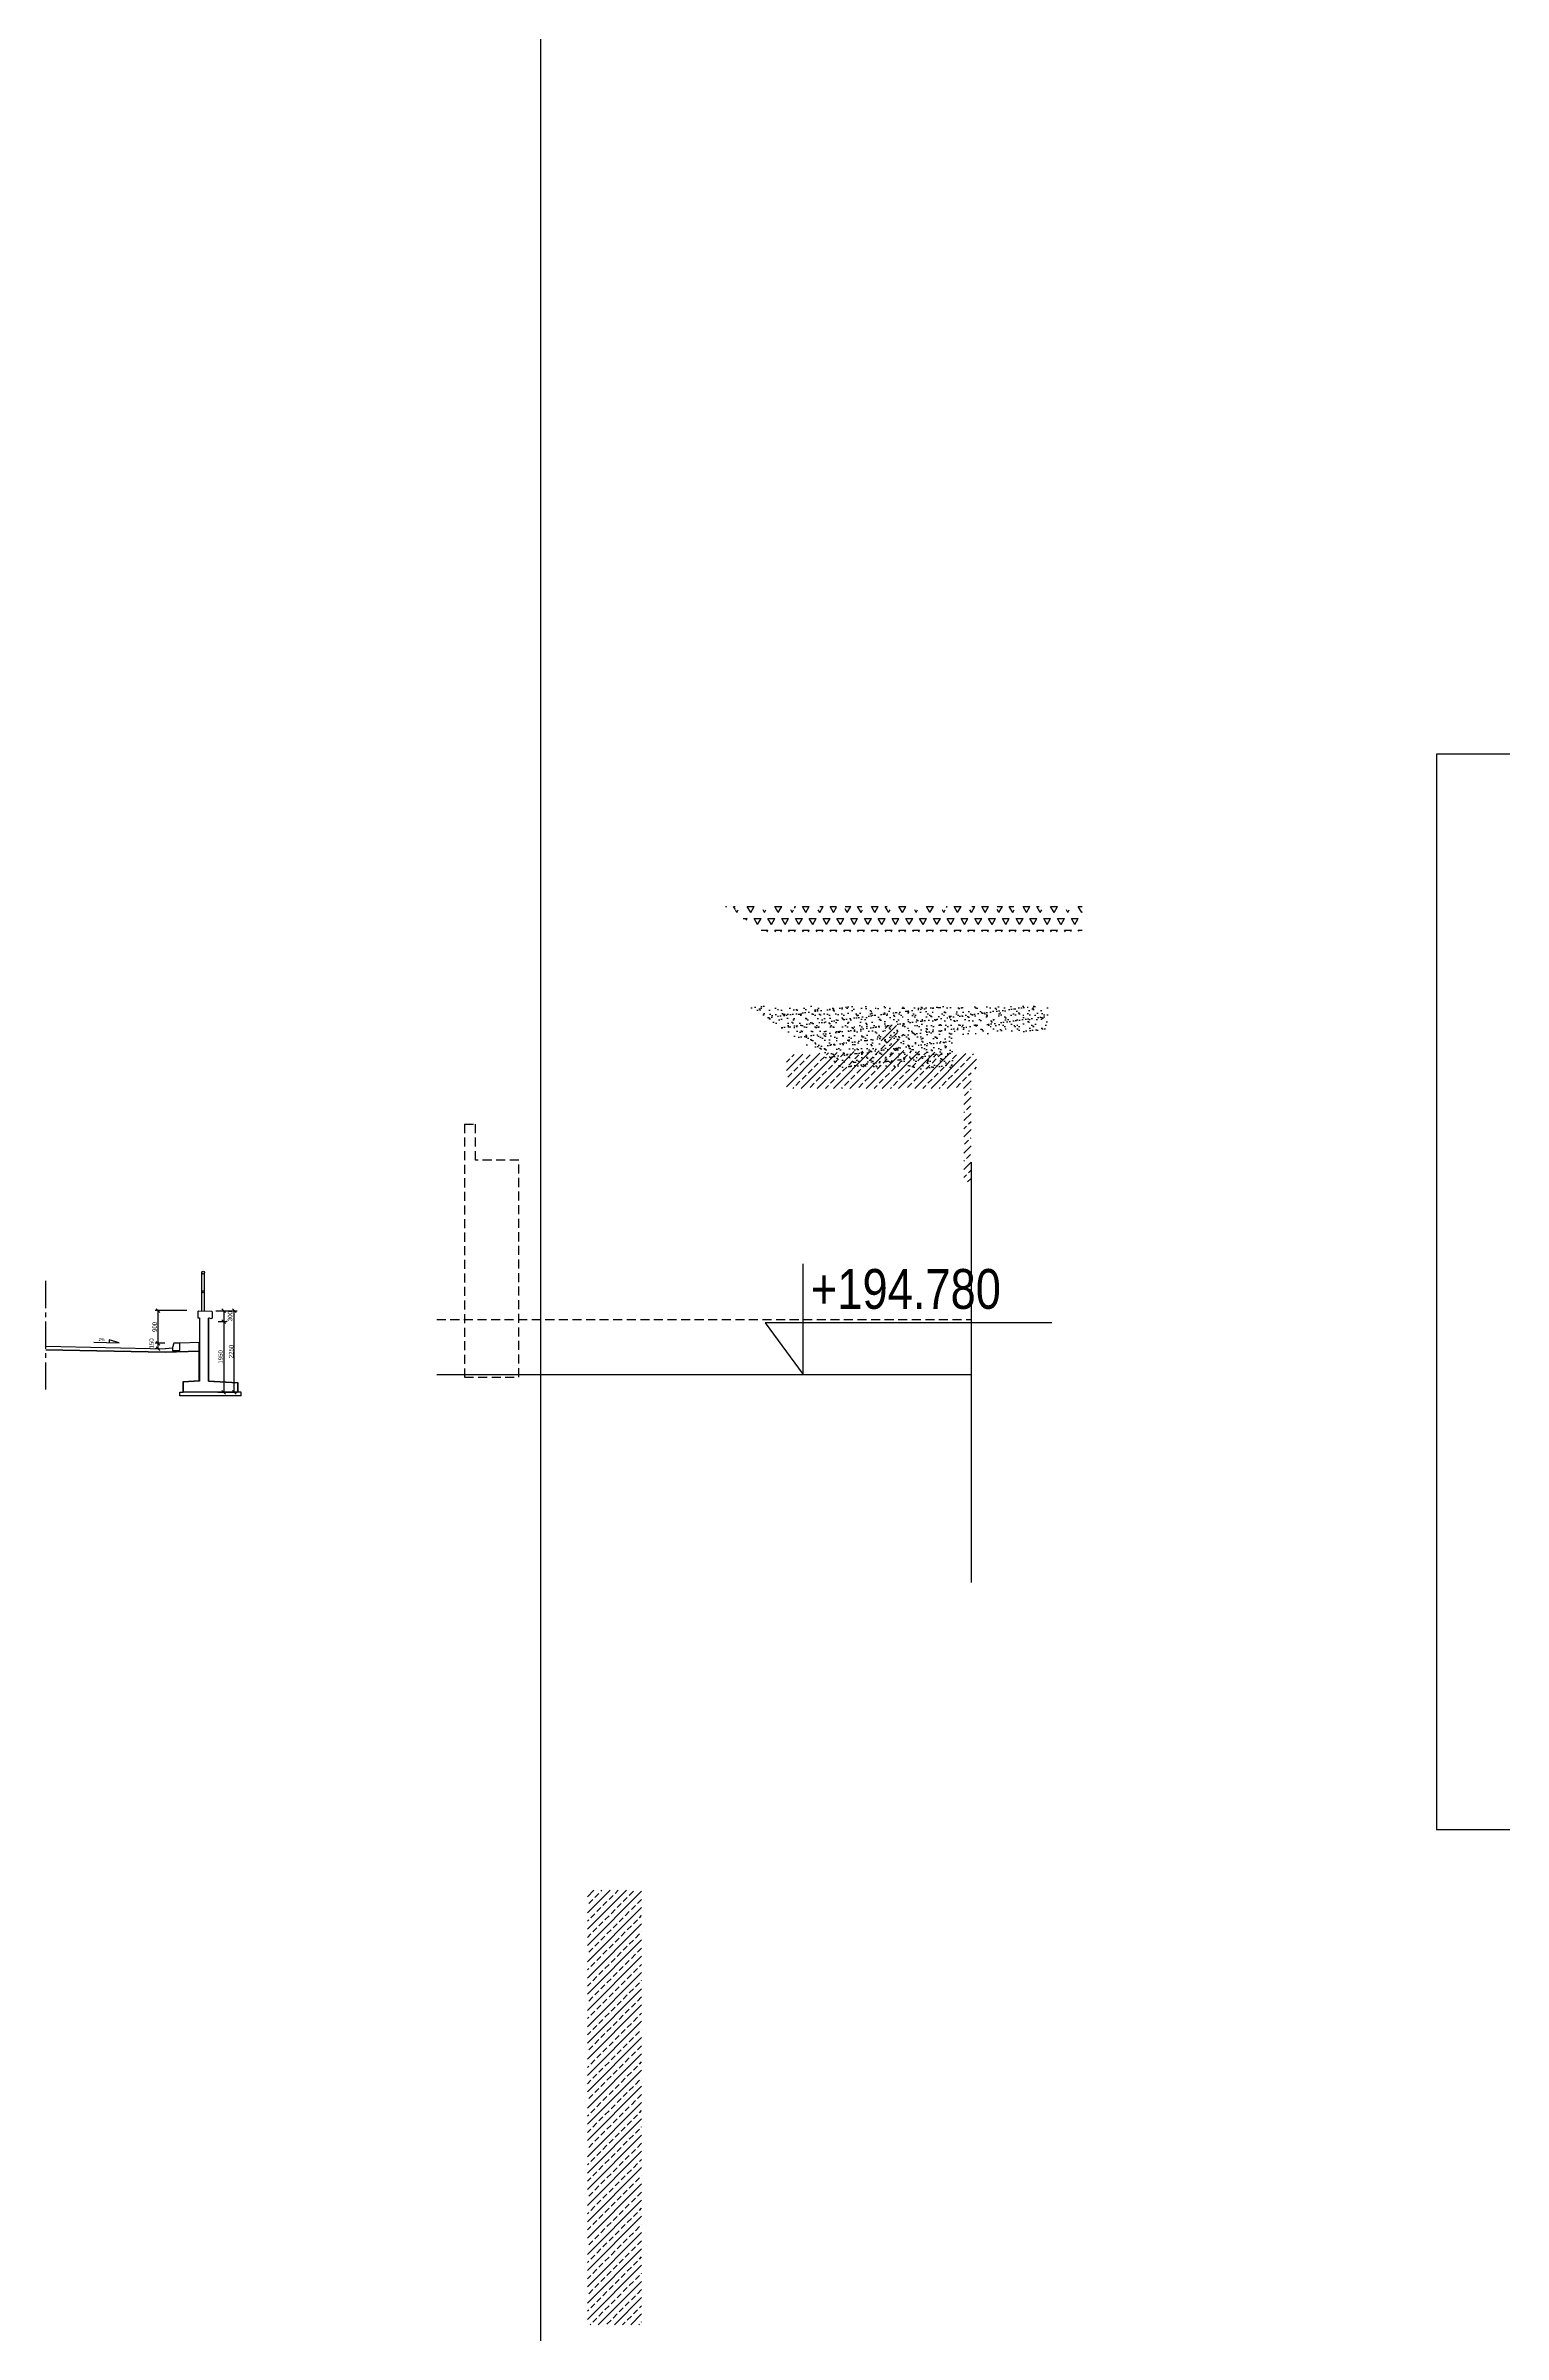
# Model space of a CAD drawing. Header units: millimetres. Extents: x -1069826 to 2704411, y -432732 to 412301.
# Drawn here: x 391441 to 431710, y -52923 to 10285 of the extents above; entities that cross this region are included whole.
import ezdxf
from ezdxf.enums import TextEntityAlignment as Align

# ---------------------------------------------------------------- set-up
doc = ezdxf.new("R2010")
doc.units = ezdxf.units.MM
doc.header["$LTSCALE"] = 1000
doc.header["$MEASUREMENT"] = 0
doc.linetypes.add('CENTER2', pattern=[1.125, 0.75, -0.125, 0.125, -0.125])
doc.linetypes.add('HIDDEN', pattern=[0.375, 0.25, -0.125])
for name, color, linetype in [('0-RA0-T', 7, 'Continuous'), ('0-RAM-L', 7, 'Continuous'), ('0-RAM-T', 7, 'Continuous'), ('0-T', 7, 'Continuous'), ('61_R0-W', 7, 'Continuous'), ('61_RZEDNE-T', 7, 'Continuous'), ('DROGO-T', 7, 'Continuous'), ('WIADUKT', 7, 'Continuous'), ('WYZA1-L', 7, 'Continuous')]:
    doc.layers.add(name, color=color, linetype=linetype)
doc.styles.add('CDMSTYLE', font='CDMSIMPL', dxfattribs={"width": 0.8, "bigfont": 'CDMBIGPL'})
doc.dimstyles.new('CDMZB-MM-50', dxfattribs={"dimscale": 50, "dimtxt": 2.5, "dimasz": 1, "dimexe": 1.5, "dimexo": 5, "dimgap": 0.5, "dimtad": 1, "dimdec": 0, "dimrnd": 1, "dimzin": 1, "dimdsep": 46, "dimtxsty": 'CDMSTYLE', "dimblk": 'OBLIQUE', "dimblk1": 'OBLIQUE', "dimblk2": 'OBLIQUE', "dimsah": 1, "dimtsz": 1, "dimcen": -2.5, "dimclrd": 9, "dimclre": 9, "dimclrt": 9, "dimadec": 0, "dimazin": 0, "dimtfac": 1, "dimtmove": 2, "dimatfit": 3, "dimldrblk": 'OBLIQUE', "dimfxl": 1, "dimtvp": 1, "dimtolj": 1, "dimtzin": 0, "dimarcsym": 0})

# ---------------------------------------------------------------- blocks, each defined once
blk = doc.blocks.new('00KOTA1')
at = {"color": 0, "linetype": 'Continuous'}
blk.add_lwpolyline([(13.74, 2.86), (-2.11, 2.86), (0, 0), (0, 6.11)], dxfattribs=at)
at = {"color": 0, "linetype": 'Continuous', "style": 'CDMSTYLE', "width": 0.85}
blk.add_attdef('%%P000.000', (0.42, 3.63), '', height=2.2, dxfattribs=at)
blk = doc.blocks.new('*D460')
at = {"color": 9, "linetype": 'ByBlock', "transparency": 16777216}
for p, q in [((406768, -24705), (406668, -24605)), ((406509, -24655), (406793, -24655)), ((406718, -26904), (406718, -24655)), ((406509, -26904), (406793, -26904)), ((406768, -26954), (406668, -26854))]:
    blk.add_line(p, q, dxfattribs=at)
at = {"layer": 'Defpoints', "color": 0, "linetype": 'ByBlock', "transparency": 16777216}
for p in [(406259, -24655), (406718, -24655), (406259, -26904)]:
    blk.add_point(p, dxfattribs=at)
at = {"color": 9, "linetype": 'ByBlock', "transparency": 16777216, "insert": (406631, -25779), "char_height": 125, "attachment_point": 5, "rotation": 90, "style": 'CDMSTYLE'}
blk.add_mtext('\\A1;2250', dxfattribs=at)
blk = doc.blocks.new('_OBLIQUE')
at = {"color": 0, "linetype": 'ByBlock'}
blk.add_line((-0.5, -0.5), (0.5, 0.5), dxfattribs=at)
blk = doc.blocks.new('*D459')
at = {"color": 9, "linetype": 'ByBlock', "transparency": 16777216}
for p, q in [((406476, -25004), (406376, -24904)), ((406426, -24954), (406426, -26904)), ((406519, -24954), (406501, -24954)), ((406259, -26904), (406501, -26904)), ((406476, -26954), (406376, -26854))]:
    blk.add_line(p, q, dxfattribs=at)
at = {"layer": 'Defpoints', "color": 0, "linetype": 'ByBlock', "transparency": 16777216}
for p in [(406269, -24954), (406009, -26904), (406426, -26904)]:
    blk.add_point(p, dxfattribs=at)
at = {"color": 9, "linetype": 'ByBlock', "transparency": 16777216, "insert": (406339, -25929), "char_height": 125, "attachment_point": 5, "rotation": 90, "style": 'CDMSTYLE'}
blk.add_mtext('\\A1;1950', dxfattribs=at)
blk = doc.blocks.new('*D458')
at = {"color": 9, "linetype": 'ByBlock', "transparency": 16777216}
for p, q in [((406476, -24705), (406376, -24605)), ((406209, -24655), (406501, -24655)), ((406269, -24954), (406501, -24954)), ((406476, -25004), (406376, -24904)), ((406426, -24655), (406426, -24954))]:
    blk.add_line(p, q, dxfattribs=at)
at = {"layer": 'Defpoints', "color": 0, "linetype": 'ByBlock', "transparency": 16777216}
for p in [(405959, -24655), (406019, -24954), (406426, -24954)]:
    blk.add_point(p, dxfattribs=at)
at = {"color": 9, "linetype": 'ByBlock', "transparency": 16777216, "insert": (406601, -24804), "char_height": 125, "attachment_point": 5, "rotation": 90, "style": 'CDMSTYLE'}
blk.add_mtext('\\A1;300', dxfattribs=at)
blk = doc.blocks.new('*D457')
at = {"color": 9, "linetype": 'ByBlock', "transparency": 16777216}
for p, q in [((404641, -25702), (404531, -25702)), ((404656, -25602), (404556, -25502)), ((404656, -25752), (404556, -25652)), ((404606, -25552), (404606, -25702))]:
    blk.add_line(p, q, dxfattribs=at)
at = {"layer": 'Defpoints', "color": 0, "linetype": 'ByBlock', "transparency": 16777216}
for p in [(404606, -25702), (404891, -25702), (405049, -25552)]:
    blk.add_point(p, dxfattribs=at)
at = {"color": 9, "linetype": 'ByBlock', "transparency": 16777216, "insert": (404431, -25556), "char_height": 125, "attachment_point": 5, "rotation": 90, "style": 'CDMSTYLE'}
blk.add_mtext('\\A1;150', dxfattribs=at)
blk = doc.blocks.new('*D456')
at = {"color": 9, "linetype": 'ByBlock', "transparency": 16777216}
for p, q in [((405409, -24651), (404531, -24651)), ((404656, -24701), (404556, -24601)), ((404606, -24651), (404606, -25550)), ((404799, -25550), (404531, -25550)), ((404656, -25600), (404556, -25500))]:
    blk.add_line(p, q, dxfattribs=at)
at = {"layer": 'Defpoints', "color": 0, "linetype": 'ByBlock', "transparency": 16777216}
for p in [(405659, -24651), (404606, -25550), (405049, -25550)]:
    blk.add_point(p, dxfattribs=at)
at = {"color": 9, "linetype": 'ByBlock', "transparency": 16777216, "insert": (404519, -25100), "char_height": 125, "attachment_point": 5, "rotation": 90, "style": 'CDMSTYLE'}
blk.add_mtext('\\A1;900', dxfattribs=at)

msp = doc.modelspace()

# ---------------------------------------------------------------- hatches: boundary and pattern name
at = {"layer": '0-T', "linetype": 'Continuous'}
h = msp.add_hatch(dxfattribs=at)
h.set_pattern_fill('TRIANG', color=40, scale=40, style=0)
h.set_pattern_definition([(60, (388058.24, -214924.67), (-190.49993, 329.95564), [190.5, -190.5]), (120, (388058.24, -214924.67), (-380.99993, 4e-05), [190.5, -190.5]), (0, (387963, -214759.7), (190.5, 329.9556), [190.5, -190.5])])
h.paths.add_polyline_path([(419634.0099, -14189.6718), (419637.2264, -14174.6718), (420037.2264, -14174.6718), (420037.2264, -14189.6718), (420077.2264, -14189.6718), (420077.2264, -13424.6718), (419828.0741, -13424.6718), (419828.0741, -13584.6718), (419588.0741, -13584.6718), (419588.0741, -13424.6718), (419128.0741, -13424.6718), (419128.0741, -13584.6718), (418888.0741, -13584.6718), (418888.0741, -13424.6718), (418428.0741, -13424.6718), (418428.0741, -13584.6718), (418188.0741, -13584.6718), (418188.0741, -13424.6718), (417728.0741, -13424.6718), (417728.0741, -13584.6718), (417488.0741, -13584.6718), (417488.0741, -13424.6718), (417028.0741, -13424.6718), (417028.0741, -13584.6718), (416788.0741, -13584.6718), (416788.0741, -13424.6718), (416328.0741, -13424.6718), (416328.0741, -13584.6718), (416088.0741, -13584.6718), (416088.0741, -13424.6718), (415628.0741, -13424.6718), (415628.0741, -13584.6718), (415388.0741, -13584.6718), (415388.0741, -13424.6718), (414928.0741, -13424.6718), (414928.0741, -13584.6718), (414688.0741, -13584.6718), (414688.0741, -13424.6718), (414228.0741, -13424.6718), (414228.0741, -13584.6718), (413988.0741, -13584.6718), (413988.0741, -13424.6718), (413528.0741, -13424.6718), (413528.0741, -13584.6718), (413288.0741, -13584.6718), (413288.0741, -13424.6718), (412828.0741, -13424.6718), (412828.0741, -13584.6718), (412588.0741, -13584.6718), (412588.0741, -13424.6718), (412128.0741, -13424.6718), (412128.0741, -13584.6718), (411888.0741, -13584.6718), (411888.0741, -13424.6718), (411428.0741, -13424.6718), (411428.0741, -13584.6718), (411188.0741, -13584.6718), (411188.0741, -13424.6718), (410728.0741, -13424.6718), (410728.0741, -13584.6718), (410488.0741, -13584.6718), (410488.0741, -13424.6718), (410124.961, -13424.6718), (411272.461, -14189.6718)])
h = msp.add_hatch(dxfattribs=at)
h.set_pattern_fill('AR-SAND', color=40, scale=5, style=0)
h.set_pattern_definition([(37.5, (387641.75, -216975.2), (-8.00016, 244.70662), [0, -193.04, 0, -215.9, 0, -206.375]), (7.5, (387641.75, -216975.2), (224.76164, 358.41255), [0, -104.14, 0, -173.99, 0, -66.675]), (327.5, (387485.54, -216975.2), (395.49619, 0.7186), [0, -63.5, 0, -228.6, 0, -298.45]), (317.5, (387485.54, -216975.2), (381.7782, 111.46466), [0, -31.75, 0, -149.86, 0, -171.45])])
h.paths.add_polyline_path([(410855.97, -16240.2044), (413460.7354, -17976.7147), (416500.7354, -17976.7147), (416500.7354, -17043.2022), (419062.5675, -16915.1106), (419207.2915, -16240.2044)])
h.paths.add_polyline_path([(416804.9668, -16897.8282), (417357.2769, -16730.0378), (417364.2681, -16869.8631)], flags=16)
h.paths.add_polyline_path([(415232.7015, -17833.8575), (415232.7015, -17194.5718), (415607.7015, -17194.5718), (415607.7015, -17833.8575)], flags=24)
h.paths.add_polyline_path([(415232.7015, -16957.1132), (415232.7015, -16317.8275), (415607.7015, -16317.8275), (415607.7015, -16957.1132)], flags=24)
h.paths.add_polyline_path([(414279.8918, -17502.7929), (414279.8918, -16711.1262), (414654.8918, -16711.1262), (414654.8918, -17502.7929)], flags=24)
h.paths.add_polyline_path([(417612.2292, -16831.1823), (417952.6373, -16814.1619), (417939.5287, -16551.9894), (417599.1206, -16569.0098)], flags=24)
h.paths.add_polyline_path([(411443.5008, -16432.084), (411910.1423, -16743.1783), (412055.7511, -16524.7651), (411589.1096, -16213.6708)], flags=9)
h = msp.add_hatch(dxfattribs=at)
h.set_pattern_fill('ANSI33', color=40, scale=50, style=0)
h.set_pattern_definition([(45, (383037.1, -217509.83), (-224.5064, 224.5064), []), (45, (383261.6, -217509.83), (-224.5064, 224.5064), [158.75, -79.375])])
h.paths.add_polyline_path([(415016.0856, -17459.339), (415016.0856, -16774.8287), (414612.8691, -16774.8287), (414466.0856, -17459.339), (411906.0856, -17587.339), (411906.0856, -18511.339), (416056.0856, -18511.339), (416056.0856, -17511.339)])
h.paths.add_polyline_path([(417006.0856, -18016.339), (417056.0856, -18016.339), (417116.0856, -18056.339), (417156.0856, -18016.339), (417156.0856, -17566.339), (416056.0856, -17511.339), (416056.0856, -18511.339), (416806.0856, -18511.339), (416806.0856, -21095.0155), (417006.0856, -21095.0155)])
h.paths.add_polyline_path([(414060.2523, -17809.8487), (414851.9189, -17809.8487), (414851.9189, -18184.8487), (414060.2523, -18184.8487)], flags=24)
h = msp.add_hatch(dxfattribs=at)
h.set_pattern_fill('ANSI33', color=40, scale=50, angle=90, style=0)
h.set_pattern_definition([(45, (440173.97, -239658.22), (224.5064, -224.5064), []), (45, (440173.97, -239433.7), (224.5064, -224.5064), [158.75, -79.375])])
h.paths.add_polyline_path([(407154.9805, -40659.7315), (407904.9805, -40659.7315), (407904.9805, -52660.0363), (407154.9805, -52660.0363)])
h.paths.add_polyline_path([(406404.9805, -40659.7315), (407154.9805, -40659.7315), (407154.9805, -52660.0363), (406404.9805, -52660.0363)])
h.paths.add_polyline_path([(407550.8138, -45450.0171), (406759.1471, -45450.0171), (406759.1471, -45825.0171), (407550.8138, -45825.0171)], flags=9)
h.paths.add_polyline_path([(407113.7225, -41209.8301), (406474.4367, -41209.8301), (406474.4367, -41584.8301), (407113.7225, -41584.8301)], flags=24)

# ---------------------------------------------------------------- linework, layer by layer
at = {"color": 4, "linetype": 'Continuous'}
msp.add_lwpolyline([(405110.9164, -105857.2506), (868914.3571, -105857.2506), (868914.3571, 82519.943), (405110.9164, 82519.943)], close=True, dxfattribs=at)
at = {"layer": '0-RA0-T', "color": 1, "linetype": 'Continuous', "extrusion": (0, 0, -1)}
msp.add_lwpolyline([(-392774.2988, -25522.8753), (-393474.1588, -25536.8725), (-393195.6145, -25461.2876), (-393194.2148, -25531.2736)], dxfattribs=at)
at = {"layer": '0-RAM-L', "color": 3, "linetype": 'Continuous'}
msp.add_lwpolyline([(429866.0549, -38982.0875), (509335.9971, -38982.0875), (509335.9971, -9282.0875), (429866.0549, -9282.0875)], close=True, dxfattribs=at)
at = {"layer": '0-RAM-T', "color": 9, "linetype": 'CENTER2'}
msp.add_line((391441.4154, -26828.9855), (391441.4154, -23731.7681), dxfattribs=at)
msp.add_line((391441.4154, -26828.9855), (391441.4154, -23731.7681), dxfattribs=at)
at = {"layer": '0-RAM-T', "color": 9, "linetype": 'Continuous'}
for p, q in [((395751.4153, -24657.4352), (395751.4153, -23600.1352)), ((395831.4153, -24659.8352), (395831.4153, -23600.1352))]:
    msp.add_line(p, q, dxfattribs=at)
at = {"layer": '0-RAM-T', "color": 2, "linetype": 'Continuous'}
for p, q in [((395641.4153, -24674.1352), (395661.4063, -24654.7349)), ((395641.4153, -24674.1352), (395641.4153, -24852.6352)), ((395641.4153, -24852.6352), (395691.4153, -24852.6352)), ((395661.4063, -24654.7349), (396021.4243, -24665.5354)), ((395691.4153, -24852.6352), (395691.4153, -26602.2472)), ((395961.4153, -24856.1352), (395941.4153, -24856.1352)), ((396011.4153, -24876.1352), (395961.4153, -24856.1352)), ((396041.4153, -24856.1352), (396011.4153, -24876.1352)), ((396021.4243, -24665.5354), (396041.4153, -24686.1352)), ((396041.4153, -24686.1352), (396041.4153, -24856.1352))]:
    msp.add_line(p, q, dxfattribs=at)
at = {"layer": '0-RAM-T', "color": 1, "linetype": 'Continuous'}
for p, q in [((391441.4154, -25636.2456), (394741.4956, -25702.2472)), ((394941.4956, -25690.2472), (394741.4956, -25702.2472)), ((395691.4153, -25533.7496), (395141.4956, -25550.2472))]:
    msp.add_line(p, q, dxfattribs=at)
at = {"layer": '0-RAM-T', "color": 2, "linetype": 'Continuous'}
msp.add_lwpolyline([(391441.4154, -25736.2456), (394741.4956, -25802.2472), (395691.4153, -25773.7496)], dxfattribs=at)
at = {"layer": '0-RAM-T', "color": 40, "linetype": 'Continuous'}
msp.add_lwpolyline([(391441.6153, -25726.2476), (394741.4456, -25792.2442), (395691.4153, -25764.6226)], dxfattribs=at)
at = {"layer": '0-T', "color": 40, "linetype": 'HIDDEN'}
for p, q in [((403012.4294, -19496.1741), (403012.4294, -26487.055)), ((403012.4294, -19496.1741), (403312.4294, -19496.1741)), ((403312.4294, -20496.1741), (403312.4294, -19496.1741)), ((404512.4294, -20496.1741), (403312.4294, -20496.1741)), ((404512.4294, -26487.055), (404512.4294, -20496.1741)), ((403012.4294, -26487.055), (404512.4294, -26487.055))]:
    msp.add_line(p, q, dxfattribs=at)
at = {"layer": '0-T', "color": 2, "linetype": 'Continuous'}
msp.add_line((395941.4153, -26602.2472), (395941.4153, -24856.1352), dxfattribs=at)
at = {"layer": '0-T', "color": 40, "linetype": 'Continuous'}
for p, q in [((395951.4153, -26592.6036), (395951.4153, -24873.659)), ((395681.9147, -26592.6036), (395681.9147, -25520.3003))]:
    msp.add_line(p, q, dxfattribs=at)
at = {"layer": '0-T', "color": 3, "linetype": 'HIDDEN', "const_width": 10}
for points in [[(395946.4153, -26592.6036), (395946.4153, -24864.0991)], [(395686.9147, -26592.6036), (395686.9147, -25522.3324)]]:
    msp.add_lwpolyline(points, dxfattribs=at)
at = {"layer": '61_RZEDNE-T', "color": 4, "linetype": 'Continuous'}
msp.add_line((402243.7451, -26416.1741), (417006.0856, -26416.1741), dxfattribs=at)
at = {"layer": 'DROGO-T', "color": 3, "linetype": 'Continuous'}
msp.add_line((417006.0856, -20549.1955), (417006.0856, -32158.0175), dxfattribs=at)
at = {"layer": 'DROGO-T', "color": 4, "linetype": 'HIDDEN'}
msp.add_line((402243.7451, -24896.1741), (417006.0856, -24896.1741), dxfattribs=at)
at = {"layer": 'DROGO-T', "color": 9, "linetype": 'Continuous'}
for p, q in [((395141.4153, -26902.2472), (395241.4153, -26902.2472)), ((395141.4153, -27002.2472), (395141.4153, -26902.2472)), ((396841.4153, -27002.2472), (395141.4153, -27002.2472)), ((396841.4153, -26902.2472), (396741.4153, -26902.2472)), ((396841.4153, -27002.2472), (396841.4153, -26902.2472))]:
    msp.add_line(p, q, dxfattribs=at)
at = {"layer": 'DROGO-T', "color": 40, "linetype": 'Continuous'}
for p, q in [((395691.4153, -26592.2597), (395230.8814, -26615.2864)), ((395230.8814, -26615.2864), (395230.8814, -26902.2472)), ((395941.9147, -26592.2597), (396751.4153, -26632.7347)), ((396751.4153, -26632.7347), (396751.4153, -26902.2472))]:
    msp.add_line(p, q, dxfattribs=at)
at = {"layer": 'DROGO-T', "color": 2, "linetype": 'Continuous'}
for p, q in [((395691.4153, -26602.2472), (395241.4153, -26624.7472)), ((395241.4153, -26624.7472), (395241.4153, -26902.2472)), ((396741.4153, -26902.2472), (395241.4153, -26902.2472)), ((395941.4153, -26602.2472), (396741.4153, -26642.2472)), ((396741.4153, -26642.2472), (396741.4153, -26902.2472))]:
    msp.add_line(p, q, dxfattribs=at)
at = {"layer": 'DROGO-T', "color": 3, "linetype": 'HIDDEN', "const_width": 10}
for points in [[(395691.665, -26597.2535), (395235.8814, -26620.0427)], [(395235.8814, -26637.491), (395235.8814, -26902.2472)], [(395941.665, -26597.2535), (396746.4153, -26637.491)], [(396746.4153, -26637.491), (396746.4153, -26902.2472)]]:
    msp.add_lwpolyline(points, dxfattribs=at)
at = {"layer": 'DROGO-T', "color": 1, "linetype": 'Continuous'}
for centre, radius in [((395791.4153, -23600.1352), 40), ((395791.4153, -24129.3852), 30)]:
    msp.add_circle(centre, radius, dxfattribs=at)
at = {"layer": 'WYZA1-L', "color": 1, "linetype": 'Continuous'}
msp.add_lwpolyline([(394941.4956, -25750.2472), (395141.4956, -25750.2472), (395141.4956, -25550.2472), (394981.4956, -25550.2472), (394941.4956, -25670.2472), (394941.4956, -25750.2472)], dxfattribs=at)

# ---------------------------------------------------------------- block references
at = {"layer": '61_R0-W', "color": 1, "linetype": 'Continuous', "xscale": 500, "yscale": 500, "zscale": 500}
msp.add_blockref('00KOTA1', (412371.0447, -26416.1741), dxfattribs=at).add_auto_attribs({'%%P000.000': '+194.780'})

# ---------------------------------------------------------------- texts
at = {"layer": '0-RA0-T', "color": 1, "linetype": 'Continuous', "style": 'CDMSTYLE', "width": 0.8}
msp.add_text('2%', height=87.5, rotation=358.854237162, dxfattribs=at).set_placement((392984.9566, -25492.0815), align=Align.CENTER)

# ---------------------------------------------------------------- dimensions: what is measured, and where the dimension line sits
at = {"layer": '0-RAM-T', "color": 40, "linetype": 'Continuous'}
dim = msp.add_linear_dim(base=(394538.6824, -25550.2472), p1=(395591.4153, -24650.6352), p2=(394981.4956, -25550.2472), angle=270, dimstyle='CDMZB-MM-50', dxfattribs=at)
dim.commit()
dim.dimension.update_dxf_attribs({"geometry": '*D456', "text_midpoint": (394451.1824, -25100.4412), "insert": (-10067.3874, 0)})
dim = msp.add_linear_dim(base=(394538.6824, -25702.2472), p1=(394981.4956, -25552.2472), p2=(394823.4118, -25702.2472), angle=270, dimstyle='CDMZB-MM-50', override={"dimse1": 1}, dxfattribs=at)
dim.commit()
dim.dimension.update_dxf_attribs({"geometry": '*D457', "text_midpoint": (394363.6824, -25556.376), "dimtype": 160, "insert": (-10067.3874, 0)})
at = {"layer": 'WIADUKT', "color": 40, "linetype": 'Continuous'}
for base, p1, p2, picture, middle in [((396359.1106, -24954.1702), (395891.8228, -24654.6352), (395951.4153, -24954.1702), '*D458', (396534.1106, -24804.4027)), ((396650.9219, -24654.6352), (396191.4153, -26904.2472), (396191.4153, -24654.6352), '*D460', (396563.4219, -25779.4412)), ((396359.1106, -26904.2472), (396201.4153, -24954.1702), (395941.4153, -26904.2472), '*D459', (396271.6106, -25929.2087))]:
    dim = msp.add_linear_dim(base=base, p1=p1, p2=p2, angle=270, dimstyle='CDMZB-MM-50', dxfattribs=at)
    dim.commit()
    dim.dimension.update_dxf_attribs({"geometry": picture, "text_midpoint": middle, "insert": (-10067.3874, 0)})

doc.saveas('drawing.dxf')
